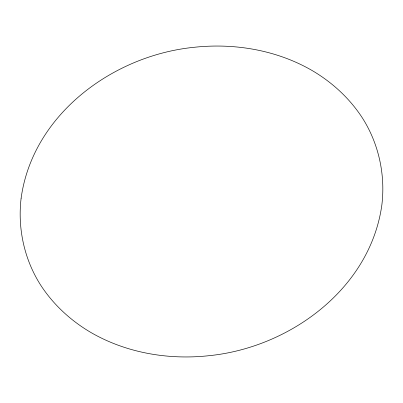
<?xml version="1.0" encoding="UTF-8"?>
<svg xmlns="http://www.w3.org/2000/svg" width="403" height="403" viewBox="0 0 403 403"><rect width="100%" height="100%" fill="white"/><g stroke="black" fill="none" stroke-linecap="round" stroke-linejoin="round"><path stroke-width="0.6" d="M21.127 198.155C17.51 228.189 24.24 259.26 40.476 284.82C53.161 304.502 70.817 320.723 90.982 332.535C126.441 353.013 168.656 360.136 209.137 355.678C289.868 347.567 370.322 288.664 381.873 204.845C385.49 174.811 378.76 143.74 362.524 118.18C349.839 98.498 332.183 82.277 312.018 70.465C276.559 49.987 234.345 42.864 193.863 47.322C113.132 55.433 32.678 114.336 21.127 198.155"/></g></svg>
